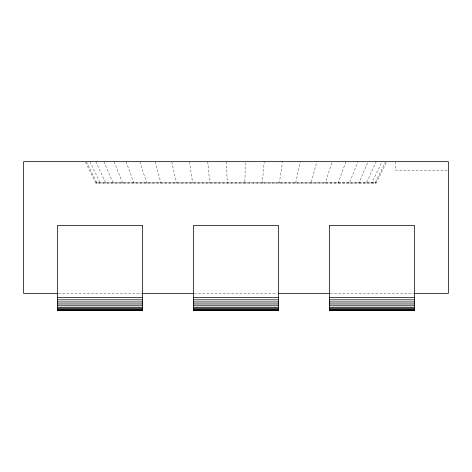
<?xml version="1.0" encoding="UTF-8"?>
<svg xmlns="http://www.w3.org/2000/svg" width="472" height="472" viewBox="0 0 472 472"><rect width="100%" height="100%" fill="white"/><g stroke="black" fill="none" stroke-linecap="round" stroke-linejoin="round"><path stroke-width="0.35" stroke-dasharray="2.36 1.77" d="M395.571 161.66L395.571 170.156L448.4 170.156M85.52 162.303L95.816 182.959L244.803 182.959L245.469 161.66M244.803 182.959L262.267 182.959L264.255 161.66M262.267 182.959L279.318 182.959L282.598 161.66M279.318 182.959L295.69 182.959L300.21 161.66M295.69 182.959L311.113 182.959L316.806 161.66M311.113 182.959L325.356 182.959L332.129 161.66M325.356 182.959L338.188 182.959L345.929 161.66M338.188 182.959L349.41 182.959L358 161.66M349.41 182.959L358.844 182.959L368.148 161.66M358.844 182.959L366.337 182.959L376.213 161.66M366.337 182.959L371.783 182.959L382.066 161.66M371.783 182.959L375.081 182.959L385.612 161.66M386.161 162.952L376.184 182.959L95.816 182.959L376.184 182.959L374.986 182.9M95.816 182.9L97.014 182.9M375.081 182.959L376.184 182.9M58.316 293.348L141.812 293.348M194.252 293.348L277.017 293.348M330.188 293.348L413.684 293.348M86.388 161.66L96.919 182.959M89.934 161.66L100.217 182.959M95.786 161.66L105.663 182.959M103.852 161.66L113.156 182.959M114 161.66L122.59 182.959M126.071 161.66L133.812 182.959M139.871 161.66L146.644 182.959M155.194 161.66L160.887 182.959M171.79 161.66L176.31 182.959M189.402 161.66L192.682 182.959M207.745 161.66L209.733 182.959M226.53 161.66L227.197 182.959"/><path stroke-width="0.71" d="M57.584 310.34L57.584 225.38L142.544 225.38L142.544 310.34L57.584 310.34L57.584 309.573L142.544 309.573L142.544 310.34M193.52 310.34L193.52 225.38L278.48 225.38L278.48 310.34L193.52 310.34L193.52 309.573L278.48 309.573L278.48 310.34M329.456 310.34L329.456 225.38L414.416 225.38L414.416 310.34L329.456 310.34L329.456 309.573L414.416 309.573L414.416 310.34M57.584 293.348L23.6 293.348L23.6 161.66L448.4 161.66L448.4 293.348L414.416 293.348M142.544 293.348L193.52 293.348M278.48 293.348L329.456 293.348M57.584 297.596L142.544 297.596M193.52 297.596L278.48 297.596M329.456 297.596L414.416 297.596M57.584 299.808L142.544 299.808M193.52 299.808L278.48 299.808M329.456 299.808L414.416 299.808M57.584 301.956L142.544 301.956M193.52 301.956L278.48 301.956M329.456 301.956L414.416 301.956M57.584 303.968L142.544 303.968M193.52 303.968L278.48 303.968M329.456 303.968L414.416 303.968M57.584 305.785L142.544 305.785M193.52 305.785L278.48 305.785M329.456 305.785L414.416 305.785M57.584 307.361L142.544 307.361M193.52 307.361L278.48 307.361M329.456 307.361L414.416 307.361M57.584 308.635L142.544 308.635M193.52 308.635L278.48 308.635M329.456 308.635L414.416 308.635M57.584 310.145L142.544 310.145M193.52 310.145L278.48 310.145M329.456 310.145L414.416 310.145"/></g></svg>
